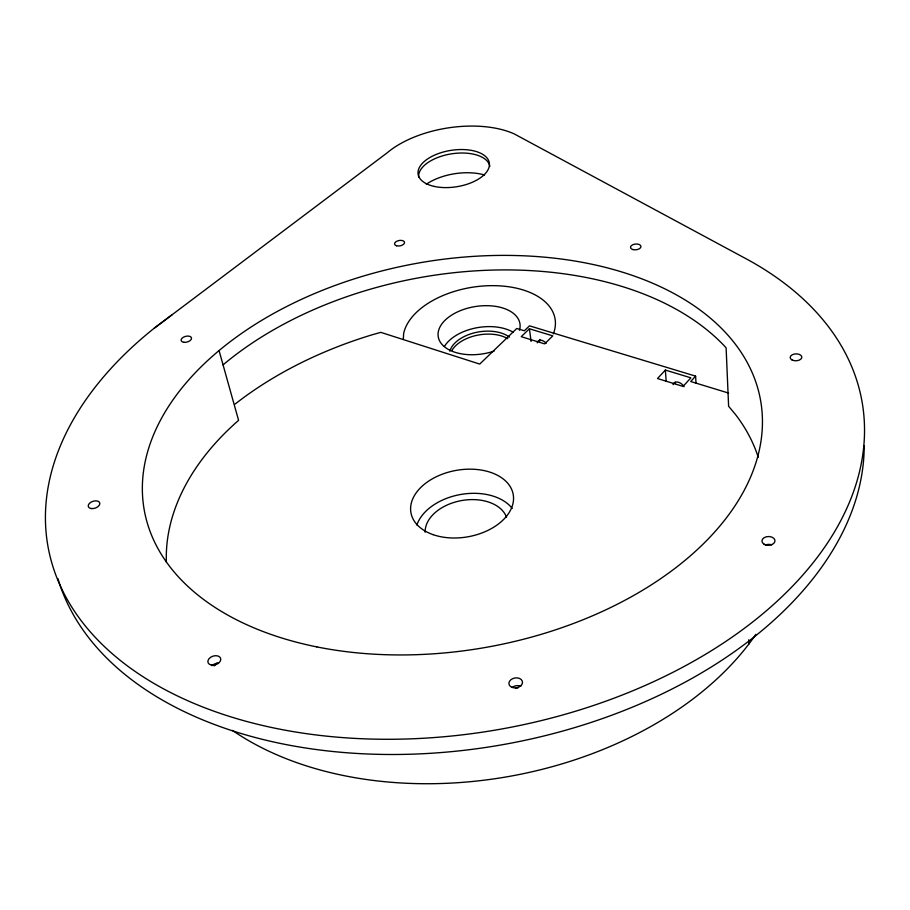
<?xml version="1.0" encoding="UTF-8"?>
<svg xmlns="http://www.w3.org/2000/svg" width="910" height="910" viewBox="0 0 910 910"><rect width="100%" height="100%" fill="white"/><g stroke="black" fill="none" stroke-linecap="round" stroke-linejoin="round"><path stroke-width="1.36" d="M403.335 339.339L403.619 333.697A76.804 44.488 -9 0 1 492.64 285.649A76.804 44.488 -9 0 1 553.36 333.856M235.03 404.12A325.791 213.361 -10.1 0 1 372.201 334.778L380.778 332.355L479.729 364.08L516.778 328.476L524.365 330.785L529.484 325.837L695.604 376.137L690.713 381.517L728.614 393.075M665.369 370.074L657.486 378.537L683.069 386.397L690.883 377.821L665.369 370.074L666.177 381.347M214.123 665.927L217.069 663.026M529.404 328.772L521.237 336.677L544.646 343.878L552.768 335.87L529.404 328.772L531.099 341.432M154.336 328.123L387.262 152.755A82.605 42.213 -9 0 1 514.161 133.872L748.213 259.919A413.424 259.327 -10.1 0 1 745.904 627.172A413.424 259.327 -10.1 0 1 171.717 693.113A413.424 259.327 -10.1 0 1 154.336 328.123L172.047 314.792M515.651 688.29L518.393 687.698M219.048 350.543L238.579 420.34A301.779 197.379 -10.1 0 0 166.371 562.152M695.604 376.137L696.014 383.212M748.714 639.821L748.862 644.053M755.857 634.372A320.036 214.237 -10.2 0 1 232.403 730.389M758.246 457.286A301.779 197.379 -10.1 0 0 735.508 414.528L728.614 406.281L726.112 347.87L724.724 346.289A310.697 195.639 -10.1 0 0 223.064 364.876M864.193 445.695A410.342 259.964 -10.1 0 1 495.085 745.972A410.342 259.964 -10.1 0 1 57.944 578.635M416.86 525.081A51.313 33.829 -10.1 0 1 460.756 494.46A51.313 33.829 -10.1 0 1 512.216 508.417M425.152 532.213A41.598 27.425 -10.1 0 1 461.279 500.614A41.598 27.425 -10.1 0 1 506.54 517.301M539.55 341.955A6.7 4.3 46 0 1 539.948 339.476M675.163 383.599A6.984 4.709 42.2 0 1 675.277 382.234M673.059 384.646A6.996 4.698 42.2 0 1 677.848 382.132A6.996 4.698 42.2 0 1 684.07 386.716M537.253 342.865A6.711 4.3 46 0 1 540.688 340.238A6.711 4.3 46 0 1 546.227 343.286M765.253 545.079A6.495 4.368 -1.4 0 1 771.726 544.862M512.58 687.164A6.814 4.971 -9.6 0 1 520.793 686.174M211.95 665.711A6.632 4.516 -18.5 0 1 218.059 663.185M426.324 184.218A43.93 22.955 -9 0 1 484.552 175.004M418.634 177.086A35.99 18.439 -9 0 1 452.065 153.756A35.99 18.439 -9 0 1 489.83 166.507M494.084 351.123A41.371 23.956 -9 0 1 438.791 338.975A41.371 23.956 -9 0 1 478.796 306.078A41.371 23.956 -9 0 1 519.473 330.25M444.41 346.471A40.961 24.081 -9 0 1 513.149 332.23M449.858 351.18A33.215 19.531 -9 0 1 475.168 332.628A33.215 19.531 -9 0 1 509.441 337.121M452.042 350.259A33.169 19.542 -9 0 1 507.78 338.691M316.805 646.896A313.006 195.115 -10.1 0 0 761.693 408.135A313.006 195.115 -10.1 0 0 278.71 310.685A313.006 195.115 -10.1 0 0 316.805 646.896M433.08 534.648A51.938 33.715 -10.1 0 0 513.411 500.887A51.938 33.715 -10.1 0 0 439.723 475.213A51.938 33.715 -10.1 0 0 433.08 534.648M183.922 342.319A5.358 2.958 -14.5 0 0 191.532 338.122A5.358 2.958 -14.5 0 0 183.456 337.178A5.358 2.958 -14.5 0 0 183.922 342.319M396.544 245.768A5.062 2.719 -10.2 0 0 404.518 242.89A5.062 2.719 -10.2 0 0 397.579 240.9A5.062 2.719 -10.2 0 0 396.544 245.768M633.03 249.59A5.244 2.889 -5.8 0 0 640.97 246.61A5.244 2.889 -5.8 0 0 633.223 244.551A5.244 2.889 -5.8 0 0 633.03 249.59M792.053 359.973A5.835 3.469 -2.1 0 0 801.687 357.937A5.835 3.469 -2.1 0 0 794.248 354.058A5.835 3.469 -2.1 0 0 792.053 359.973M764.013 544.146A6.518 4.368 -1.5 0 0 774.819 541.791A6.518 4.368 -1.5 0 0 766.573 536.729A6.518 4.368 -1.5 0 0 764.013 544.146M511.898 687.323A6.836 4.971 -9.5 0 0 522.488 682.705A6.836 4.971 -9.5 0 0 512.728 678.61A6.836 4.971 -9.5 0 0 511.898 687.323M211.427 665.085A6.666 4.516 -18.4 0 0 220.777 659.033A6.666 4.516 -18.4 0 0 210.71 657.202A6.666 4.516 -18.4 0 0 211.427 665.085M91.182 508.553A6.017 3.606 -18.2 0 0 99.85 503.492A6.017 3.606 -18.2 0 0 91.046 502.138A6.017 3.606 -18.2 0 0 91.182 508.553M434.195 186.402A36.047 18.416 -9 0 0 489.387 165.427A36.047 18.416 -9 0 0 437.562 153.881A36.047 18.416 -9 0 0 434.195 186.402"/></g></svg>
